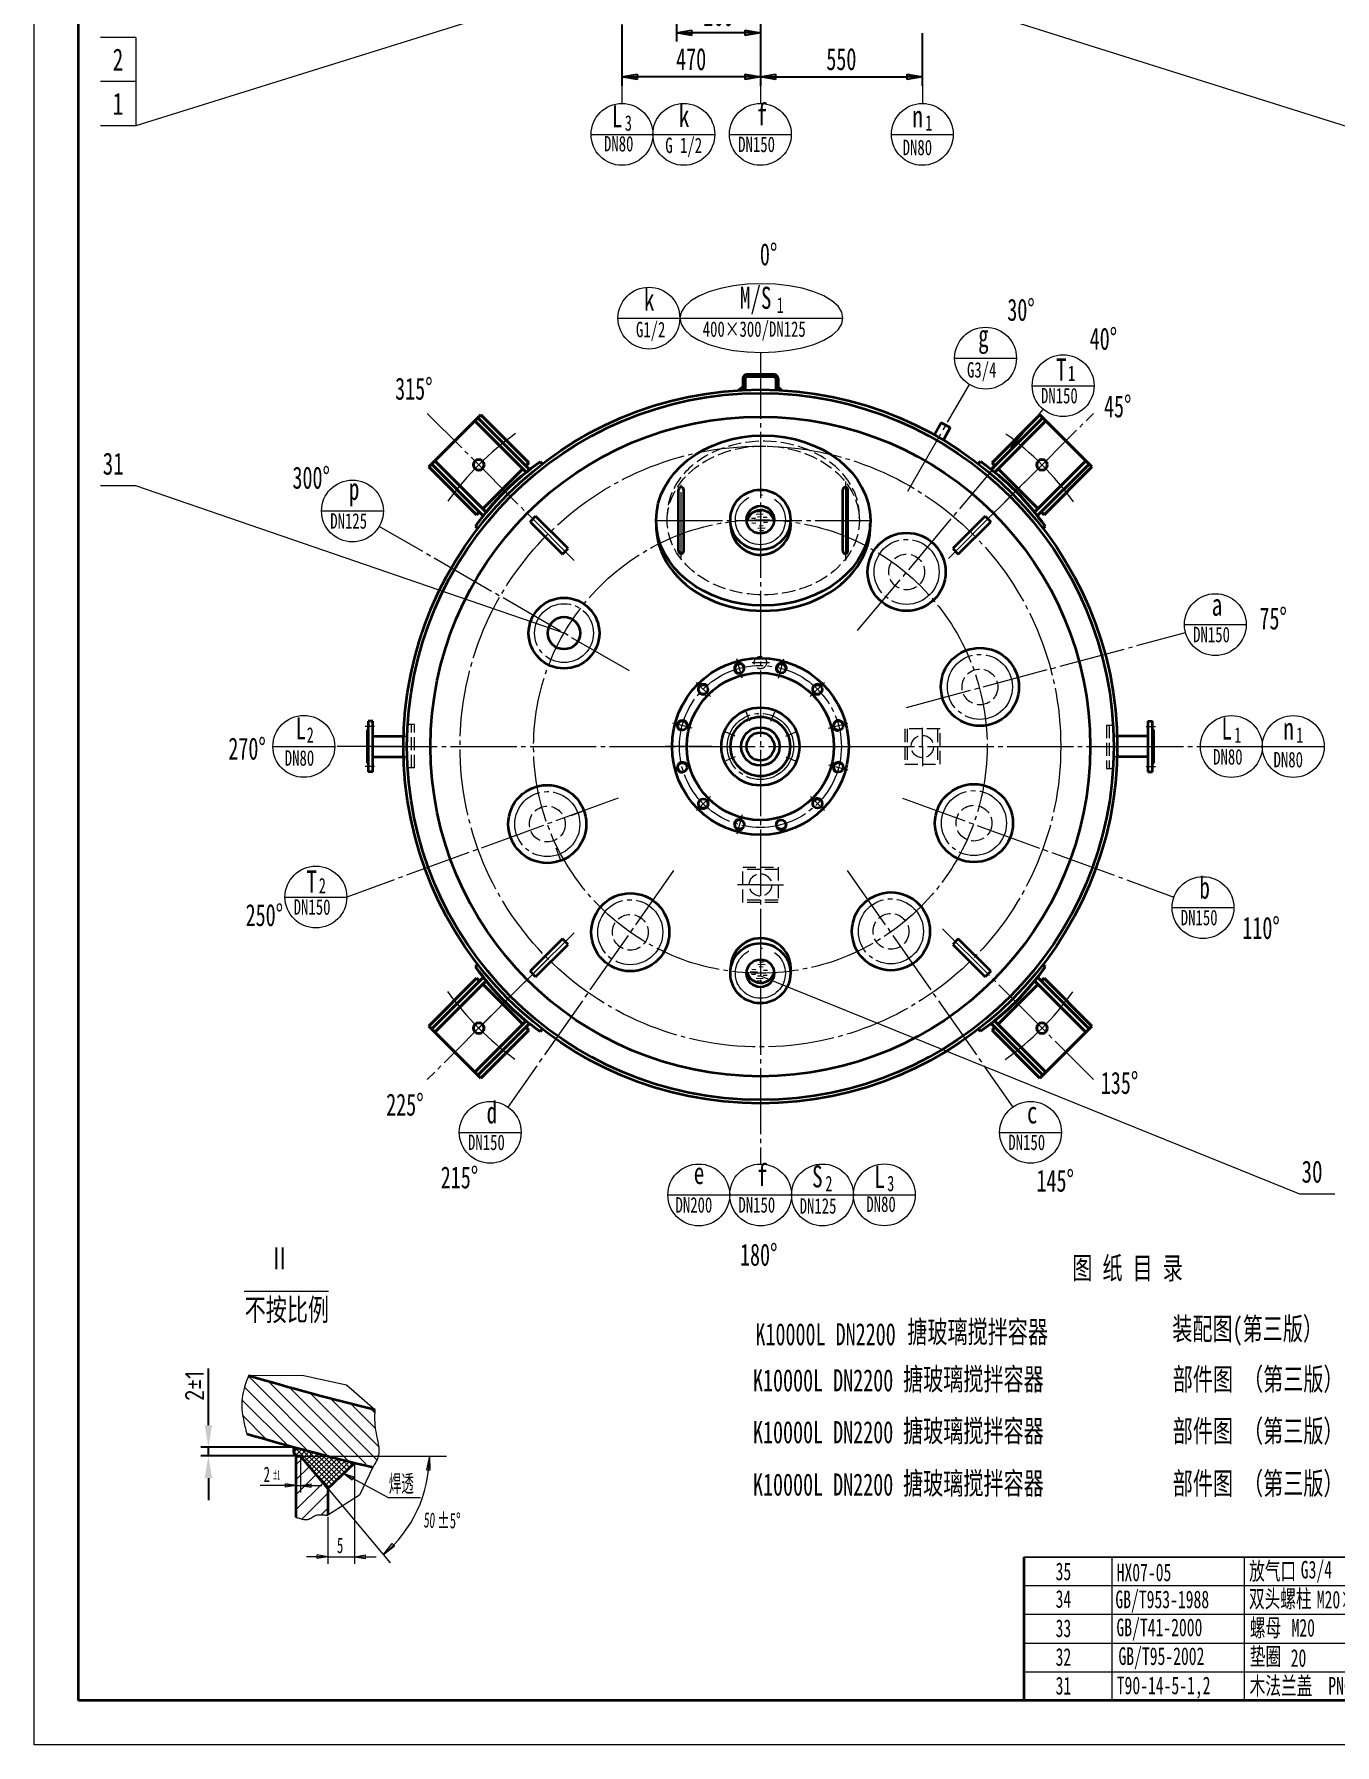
# Model space of a CAD drawing. Header units: inches. Extents: x 1789 to 2383, y -11 to 830.
# Drawn here: x 1789.2 to 2083.7, y -11.1 to 376.1 of the extents above; entities that cross this region are included whole.
import ezdxf
from ezdxf.enums import TextEntityAlignment as Align

# ---------------------------------------------------------------- set-up
doc = ezdxf.new("R2010")
doc.units = ezdxf.units.IN
doc.header["$MEASUREMENT"] = 0
for name, pattern in [('ACAD_ISO04W100', [30, 24, -3, 0, -3]), ('DASHDOT', [18, 15, -1, 1, -1]), ('DASHED', [4, 3, -1])]:
    doc.linetypes.add(name, pattern=pattern)
doc.layers.get('0').update_dxf_attribs({"lineweight": 13})
doc.layers.get('Defpoints').update_dxf_attribs({"lineweight": 13})
for name, color, linetype, lineweight in [('1', 7, 'Continuous', 35), ('2', 7, 'DASHDOT', 13), ('3', 7, 'DASHED', 13), ('5', 7, 'Continuous', 15), ('点划线', 1, 'ACAD_ISO04W100', 13), ('粗实线', 7, 'Continuous', 35), ('细实线', 7, 'Continuous', 13)]:
    doc.layers.add(name, color=color, linetype=linetype, lineweight=lineweight)
doc.styles.get("Standard").update_dxf_attribs({"font": 'SIMFANG.TTF', "width": 0.667})
doc.styles.add('style1', font='SIMFANG.TTF', dxfattribs={"width": 0.667})
doc.styles.add('txt', font='SIMFANG.TTF', dxfattribs={"width": 0.667, "height": 3.5})
doc.styles.add('工程字', font='gbenor.shx', dxfattribs={"bigfont": 'gbcbig.shx'})
doc.dimstyles.new('GB-35', dxfattribs={"dimtxt": 7.5, "dimasz": 5, "dimexe": 1.75, "dimexo": 0, "dimgap": 1, "dimtad": 1, "dimdsep": 46, "dimtxsty": '工程字', "dimcen": 3.5, "dimadec": 0, "dimazin": 0, "dimtfac": 0.7, "dimtmove": 0, "dimatfit": 3, "dimfxl": 0, "dimtzin": 0, "dimarcsym": 0})
doc.dimstyles.get("Standard").update_dxf_attribs({"dimtxt": 5, "dimasz": 3.5, "dimexe": 2, "dimexo": 0.0625, "dimgap": 1.5, "dimtad": 1, "dimdec": 0, "dimzin": 0, "dimdsep": 46, "dimtxsty": 'style1', "dimblk": 'CLOSED', "dimcen": 0.09, "dimadec": 0, "dimazin": 0, "dimtfac": 1, "dimtdec": 0, "dimtofl": 0, "dimtmove": 0, "dimatfit": 3, "dimldrblk": 'CLOSED', "dimfxl": 0, "dimtolj": 1, "dimtzin": 0, "dimarcsym": 0})

# ---------------------------------------------------------------- blocks, each defined once
blk = doc.blocks.new('*U36')
at = {"layer": '5'}
for p, q in [((-484.6, 155.29), (-486.35, 154.55)), ((-482.57, 155.89), (-484.6, 155.29)), ((-480.33, 156.33), (-482.57, 155.89)), ((-477.94, 156.61), (-480.33, 156.33)), ((-475.47, 156.7), (-477.94, 156.61)), ((-473.01, 156.61), (-475.47, 156.7)), ((-470.61, 156.34), (-473.01, 156.61)), ((-468.37, 155.91), (-470.61, 156.34)), ((-466.34, 155.31), (-468.37, 155.91)), ((-464.59, 154.57), (-466.34, 155.31)), ((-488.82, 152.75), (-489.45, 151.75)), ((-487.77, 153.7), (-488.82, 152.75)), ((-486.35, 154.55), (-487.77, 153.7)), ((-463.17, 153.72), (-464.59, 154.57)), ((-462.12, 152.78), (-463.17, 153.72)), ((-461.48, 151.77), (-462.12, 152.78)), ((-489.45, 151.75), (-489.67, 150.71)), ((-489.67, 150.71), (-489.45, 149.67)), ((-489.45, 149.67), (-488.81, 148.66)), ((-462.12, 148.69), (-461.48, 149.7)), ((-461.26, 150.73), (-461.48, 151.77, 1)), ((-461.48, 149.7), (-461.26, 150.73)), ((-488.81, 148.66), (-487.76, 147.72)), ((-487.76, 147.72), (-486.34, 146.87)), ((-486.34, 146.87), (-484.59, 146.13)), ((-484.59, 146.13), (-482.56, 145.53)), ((-468.36, 145.55), (-466.33, 146.15)), ((-466.33, 146.15), (-464.58, 146.89)), ((-464.58, 146.89), (-463.16, 147.74)), ((-463.16, 147.74), (-462.12, 148.69)), ((-482.56, 145.53), (-480.32, 145.1)), ((-480.32, 145.1), (-477.93, 144.83)), ((-477.93, 144.83), (-475.46, 144.74)), ((-475.46, 144.74), (-472.99, 144.83)), ((-472.99, 144.83), (-470.6, 145.11)), ((-470.6, 145.11), (-468.36, 145.55))]:
    blk.add_line(p, q, dxfattribs=at)
blk = doc.blocks.new('_Closed')
at = {"color": 0, "linetype": 'ByBlock', "lineweight": -2}
for p, q in [((-1, 0.17), (0, 0)), ((-1, 0.17), (-1, -0.17)), ((0, 0), (-1, -0.17)), ((0, 0), (-1, 0))]:
    blk.add_line(p, q, dxfattribs=at)
blk = doc.blocks.new('*D96')
at = {"layer": '5', "color": 0, "lineweight": -2}
for p, q in [((1953.62, 377.17), (1953.62, 364.46)), ((1990.28, 376.39), (1990.28, 364.46)), ((1957.12, 366.46), (1986.78, 366.46))]:
    blk.add_line(p, q, dxfattribs=at)
at = {"layer": 'Defpoints', "color": 0, "lineweight": 15}
for p in [(1953.62, 377.23), (1990.28, 376.46), (1990.28, 366.46)]:
    blk.add_point(p, dxfattribs=at)
at = {"layer": '5', "color": 0, "lineweight": -2, "xscale": 3.5, "yscale": 3.5, "zscale": 3.5, "rotation": 180}
blk.add_blockref('_Closed', (1953.62, 366.46), dxfattribs=at)
at = {"layer": '5', "color": 0, "lineweight": -2, "xscale": 3.5, "yscale": 3.5, "zscale": 3.5}
blk.add_blockref('_Closed', (1990.28, 366.46), dxfattribs=at)
at = {"layer": '5', "color": 0, "insert": (1971.95, 370.46), "char_height": 5, "attachment_point": 5, "style": 'style1'}
blk.add_mtext('\\A1;550', dxfattribs=at)
blk = doc.blocks.new('*D97')
at = {"layer": '5', "color": 0, "lineweight": -2}
for p, q in [((1953.62, 380.17), (1953.62, 364.46)), ((1922.28, 378.34), (1922.28, 364.46)), ((1950.12, 366.46), (1925.78, 366.46))]:
    blk.add_line(p, q, dxfattribs=at)
at = {"layer": 'Defpoints', "color": 0, "lineweight": 15}
for p in [(1953.62, 380.23), (1922.28, 378.41), (1922.28, 366.46)]:
    blk.add_point(p, dxfattribs=at)
at = {"layer": '5', "color": 0, "lineweight": -2, "xscale": 3.5, "yscale": 3.5, "zscale": 3.5, "rotation": 180}
blk.add_blockref('_Closed', (1922.28, 366.46), dxfattribs=at)
at = {"layer": '5', "color": 0, "lineweight": -2, "xscale": 3.5, "yscale": 3.5, "zscale": 3.5}
blk.add_blockref('_Closed', (1953.62, 366.46), dxfattribs=at)
at = {"layer": '5', "color": 0, "insert": (1937.95, 370.46), "char_height": 5, "attachment_point": 5, "style": 'style1'}
blk.add_mtext('\\A1;470', dxfattribs=at)
blk = doc.blocks.new('*D107')
at = {"layer": '5', "color": 0, "lineweight": -2}
for p, q in [((1934.62, 396.08), (1934.62, 374.46)), ((1953.62, 395.17), (1953.62, 374.46)), ((1950.12, 376.46), (1938.12, 376.46))]:
    blk.add_line(p, q, dxfattribs=at)
at = {"layer": 'Defpoints', "color": 0, "lineweight": 15}
for p in [(1934.62, 396.15), (1953.62, 395.23), (1934.62, 376.46)]:
    blk.add_point(p, dxfattribs=at)
at = {"layer": '5', "color": 0, "lineweight": -2, "xscale": 3.5, "yscale": 3.5, "zscale": 3.5, "rotation": 180}
blk.add_blockref('_Closed', (1934.62, 376.46), dxfattribs=at)
at = {"layer": '5', "color": 0, "lineweight": -2, "xscale": 3.5, "yscale": 3.5, "zscale": 3.5}
blk.add_blockref('_Closed', (1953.62, 376.46), dxfattribs=at)
at = {"layer": '5', "color": 0, "insert": (1944.12, 380.46), "char_height": 5, "attachment_point": 5, "style": 'style1'}
blk.add_mtext('\\A1;260', dxfattribs=at)
blk = doc.blocks.new('*U116')
for p, q in [((-2292.47, -7.15), (-2292.47, -15.43)), ((-2291.42, -7.15), (-2291.42, -15.43)), ((-2292.47, -13.83), (-2300.58, -13.83)), ((-2292.47, -13.83), (-2294.83, -13.44)), ((-2294.83, -14.23), (-2294.83, -13.44)), ((-2292.47, -13.83), (-2294.83, -14.23)), ((-2292.47, -13.83), (-2291.42, -13.83)), ((-2291.42, -13.83), (-2289.05, -13.44)), ((-2291.42, -13.83), (-2286.62, -13.83)), ((-2291.42, -13.83), (-2289.05, -14.23)), ((-2289.05, -14.23), (-2289.05, -13.44))]:
    blk.add_line(p, q)
at = {"style": 'txt'}
for s, height, width, p, p2 in [('2', 3.5, 0.597408, (-2299.8, -13.05), (-2298.35, -13.05)), ('%%p1', 2.1, 0.363509, (-2297.73, -12.47), (-2296.14, -12.47))]:
    blk.add_text(s, height=height, dxfattribs=dict(at, width=width)).set_placement(p, p2, align=Align.FIT)
blk = doc.blocks.new('*U117')
for p, q in [((-2292.47, -9.16), (-2290.98, -7.68)), ((-2292.47, -12.56), (-2289.43, -9.52)), ((-2292.47, -15.95), (-2287.88, -11.37)), ((-2292.47, -19.35), (-2286.33, -13.21)), ((-2291.13, -21.41), (-2285.27, -15.54)), ((-2286.76, -20.43), (-2285.27, -18.93))]:
    blk.add_line(p, q)
blk = doc.blocks.new('*U118')
for p, q in [((-2291.98, -7.15), (-2292.96, -6.17)), ((-2292.95, -6.25), (-2292.06, -5.36)), ((-2284.36, -13.63), (-2292.76, -5.24)), ((-2292.61, -7.05), (-2291.16, -5.6)), ((-2291.59, -7.15), (-2290.27, -5.84)), ((-2283.78, -13.09), (-2291.31, -5.56)), ((-2290.98, -7.68), (-2289.38, -6.07)), ((-2290.46, -8.29), (-2288.48, -6.31)), ((-2289.95, -8.91), (-2287.59, -6.55)), ((-2283.2, -12.54), (-2289.76, -5.97)), ((-2289.43, -9.52), (-2286.69, -6.78)), ((-2288.92, -10.14), (-2285.79, -7.01)), ((-2288.4, -10.75), (-2284.89, -7.25)), ((-2282.62, -11.99), (-2288.22, -6.38)), ((-2287.88, -11.37), (-2283.99, -7.48)), ((-2287.37, -11.98), (-2283.09, -7.71)), ((-2282.03, -11.44), (-2286.69, -6.78)), ((-2281.45, -10.89), (-2285.16, -7.18)), ((-2280.87, -10.34), (-2283.64, -7.57)), ((-2284.95, -14.18), (-2288.52, -10.61)), ((-2286.85, -12.6), (-2282.19, -7.94)), ((-2286.33, -13.21), (-2281.29, -8.16)), ((-2285.82, -13.83), (-2280.38, -8.39)), ((-2285.3, -14.44), (-2279.48, -8.62)), ((-2280.29, -9.79), (-2282.12, -7.95)), ((-2279.7, -9.24), (-2280.61, -8.33))]:
    blk.add_line(p, q)
blk = doc.blocks.new('*U119')
for p, q in [((-2289.76, -5.97), (-2304.13, 8.4)), ((-2285.16, -7.18), (-2303.24, 10.9)), ((-2280.61, -8.33), (-2298.73, 9.79)), ((-2294, 8.45), (-2276.62, -8.93)), ((-2294.41, -4.72), (-2304.7, 5.57)), ((-2274.13, -8.03), (-2289.32, 7.16)), ((-2273.75, -5.01), (-2284.69, 5.93)), ((-2274.53, -0.84), (-2280.11, 4.74)), ((-2299.11, -3.41), (-2304.51, 1.99)), ((-2274.64, 2.66), (-2275.58, 3.6))]:
    blk.add_line(p, q)
blk = doc.blocks.new('*D120')
at = {"color": 0, "lineweight": -2}
for p, q in [((1828.66, 61.24), (1828.66, 74.06)), ((1848.23, 56.24), (1826.91, 56.24)), ((1848.48, 54.27), (1826.91, 54.27)), ((1828.66, 54.27), (1828.66, 56.24)), ((1828.66, 49.27), (1828.66, 44.27))]:
    blk.add_line(p, q, dxfattribs=at)
at = {"color": 0, "lineweight": 15}
for points in [[(1827.82, 61.24), (1829.49, 61.24), (1828.66, 56.24)], [(1827.82, 49.27), (1829.49, 49.27), (1828.66, 54.27)]]:
    blk.add_solid(points, dxfattribs=at)
at = {"layer": 'Defpoints', "color": 0, "lineweight": 15}
for p in [(1828.66, 56.24), (1848.23, 56.24), (1848.48, 54.27)]:
    blk.add_point(p, dxfattribs=at)
at = {"color": 0, "insert": (1825.51, 70.15), "char_height": 4.3, "attachment_point": 5, "rotation": 90, "style": '工程字'}
blk.add_mtext('2%%p1', dxfattribs=at)

msp = doc.modelspace()

# ---------------------------------------------------------------- linework, layer by layer
for p, q in [((1789.226, -11.106), (1789.226, 829.894)), ((2013.226, 31.394), (2193.226, 31.394)), ((2193.226, 31.394), (2013.226, 31.394)), ((2033.226, -1.106), (2033.226, 31.394)), ((2063.226, -1.106), (2063.226, 31.394)), ((2193.226, 24.894), (2013.226, 24.894)), ((2193.226, 24.894), (2013.226, 24.894)), ((2193.226, 18.394), (2013.226, 18.394)), ((2193.226, 18.394), (2013.226, 18.394)), ((2013.226, 11.894), (2193.226, 11.894)), ((2013.226, 5.394), (2193.226, 5.394, 1)), ((2013.226, -1.106), (2193.226, -1.106)), ((2383.226, -11.106), (1789.226, -11.106))]:
    msp.add_line(p, q)
at = {"color": 0}
for p, q in [((1836.817, 69.819), (1836.65, 69.238)), ((1836.989, 70.36), (1836.817, 69.819)), ((1837.159, 70.851), (1836.989, 70.36)), ((1837.316, 71.281), (1837.159, 70.851)), ((1837.451, 71.64), (1837.316, 71.281)), ((1837.559, 71.923), (1837.451, 71.64)), ((1837.639, 72.135), (1837.559, 71.923)), ((1837.697, 72.287), (1837.639, 72.135)), ((1837.736, 72.389), (1837.697, 72.287)), ((1837.759, 72.451), (1837.736, 72.389)), ((1837.771, 72.483), (1837.759, 72.451)), ((1837.776, 72.495), (1837.771, 72.483)), ((1837.776, 72.496), (1849.898, 72.572)), ((1837.776, 72.496), (1837.776, 72.495)), ((1849.898, 72.572), (1859.927, 70.359)), ((1859.927, 70.359), (1866.334, 64.783)), ((1836.224, 66.702), (1836.207, 66.059)), ((1836.207, 66.059), (1836.222, 65.425)), ((1836.278, 67.348), (1836.224, 66.702)), ((1836.372, 67.992), (1836.278, 67.348)), ((1836.499, 68.625), (1836.372, 67.992)), ((1836.65, 69.238), (1836.499, 68.625)), ((1836.222, 65.425), (1836.263, 64.804)), ((1836.263, 64.804), (1836.326, 64.201)), ((1836.326, 64.201), (1836.404, 63.62)), ((1836.404, 63.62), (1836.493, 63.066)), ((1836.493, 63.066), (1836.588, 62.544)), ((1836.588, 62.544), (1836.682, 62.058)), ((1836.682, 62.058), (1836.775, 61.61)), ((1866.291, 63.305), (1866.288, 62.861)), ((1866.288, 62.861), (1866.294, 62.368)), ((1866.299, 63.692), (1866.291, 63.305)), ((1866.294, 62.368), (1866.314, 61.835)), ((1866.309, 64.015), (1866.299, 63.692)), ((1866.317, 64.269), (1866.309, 64.015)), ((1866.324, 64.459), (1866.317, 64.269)), ((1866.328, 64.596), (1866.324, 64.459)), ((1866.331, 64.687), (1866.328, 64.596)), ((1866.333, 64.743), (1866.331, 64.687)), ((1866.334, 64.771), (1866.333, 64.743)), ((1866.334, 64.783), (1866.334, 64.782)), ((1866.334, 64.782), (1866.334, 64.771)), ((1836.775, 61.61), (1836.865, 61.2)), ((1836.865, 61.2), (1836.951, 60.829)), ((1836.951, 60.829), (1837.031, 60.5)), ((1837.031, 60.5), (1837.103, 60.212)), ((1837.103, 60.212), (1837.166, 59.967)), ((1837.166, 59.967), (1837.219, 59.765)), ((1837.219, 59.765), (1837.261, 59.607)), ((1837.261, 59.607), (1837.292, 59.489)), ((1837.292, 59.489), (1837.314, 59.404)), ((1837.314, 59.404), (1837.329, 59.347)), ((1837.329, 59.347), (1837.338, 59.312)), ((1837.338, 59.312), (1837.345, 59.287)), ((1837.343, 59.294), (1837.345, 59.288)), ((1866.314, 61.835), (1866.351, 61.268)), ((1866.351, 61.268), (1866.41, 60.675)), ((1866.41, 60.675), (1866.493, 60.065)), ((1866.493, 60.065), (1866.603, 59.445)), ((1866.603, 59.445), (1866.731, 58.819)), ((1866.731, 58.819), (1866.866, 58.194)), ((1866.866, 58.194), (1866.997, 57.575)), ((1849.529, 54.266), (1882.544, 54.266)), ((1866.997, 57.575), (1867.114, 56.967)), ((1867.127, 54.273), (1866.997, 53.832)), ((1867.114, 56.967), (1867.205, 56.375)), ((1867.221, 54.75), (1867.127, 54.273)), ((1867.205, 56.375), (1867.26, 55.805)), ((1867.268, 55.262), (1867.221, 54.75)), ((1867.26, 55.805), (1867.268, 55.262)), ((1878.677, 54.266), (1878.005, 51.137)), ((1878.677, 54.266), (1878.796, 51.068)), ((1861.821, 29.869), (1861.821, 52.713)), ((1865.869, 51.724), (1862.877, 45.433)), ((1865.886, 51.752), (1865.869, 51.723)), ((1865.874, 51.732), (1865.869, 51.724)), ((1865.911, 51.79), (1865.886, 51.752)), ((1865.951, 51.853), (1865.911, 51.79)), ((1866.011, 51.948), (1865.951, 51.853)), ((1866.094, 52.08), (1866.011, 51.948)), ((1866.205, 52.256), (1866.094, 52.08)), ((1866.345, 52.48), (1866.205, 52.256)), ((1866.506, 52.752), (1866.345, 52.48)), ((1866.676, 53.07), (1866.506, 52.752)), ((1866.843, 53.431), (1866.676, 53.07)), ((1866.997, 53.832), (1866.843, 53.431)), ((1878.005, 51.137), (1878.796, 51.068)), ((1855.684, 46.931), (1869.808, 30.099)), ((1859.282, 50.321), (1869.321, 44.896)), ((1859.282, 50.321), (1861.552, 49.543)), ((1859.282, 50.321), (1861.177, 48.848)), ((1861.552, 49.543), (1861.177, 48.848)), ((1862.877, 45.433), (1855.683, 40.852)), ((1869.271, 44.896), (1876.671, 44.896)), ((1848.484, 40.387), (1848.485, 40.386)), ((1848.485, 40.386), (1848.491, 40.384)), ((1848.491, 40.384), (1848.509, 40.379)), ((1848.509, 40.379), (1848.545, 40.368)), ((1848.545, 40.368), (1848.603, 40.35)), ((1848.603, 40.35), (1848.69, 40.323)), ((1848.69, 40.323), (1848.812, 40.286)), ((1848.812, 40.286), (1848.973, 40.237)), ((1848.973, 40.237), (1849.179, 40.175)), ((1849.179, 40.175), (1849.421, 40.106)), ((1849.421, 40.106), (1849.691, 40.036)), ((1849.691, 40.036), (1849.981, 39.973)), ((1849.981, 39.973), (1850.281, 39.923)), ((1850.281, 39.923), (1850.582, 39.893)), ((1850.582, 39.893), (1850.876, 39.891)), ((1850.876, 39.891), (1851.153, 39.922)), ((1851.153, 39.922), (1851.407, 39.991)), ((1851.407, 39.991), (1851.643, 40.092)), ((1851.643, 40.092), (1851.866, 40.215)), ((1851.866, 40.215), (1852.082, 40.352)), ((1852.082, 40.352), (1852.299, 40.493)), ((1852.299, 40.493), (1852.522, 40.629)), ((1852.522, 40.629), (1852.758, 40.752)), ((1852.758, 40.752), (1853.012, 40.851)), ((1853.012, 40.851), (1853.29, 40.921)), ((1853.29, 40.921), (1853.584, 40.964)), ((1853.584, 40.964), (1853.885, 40.984)), ((1853.885, 40.984), (1854.185, 40.986)), ((1854.185, 40.986), (1854.475, 40.975)), ((1854.475, 40.975), (1854.746, 40.955)), ((1854.746, 40.955), (1854.988, 40.931)), ((1854.988, 40.931), (1855.193, 40.908)), ((1855.193, 40.908), (1855.355, 40.89)), ((1855.355, 40.89), (1855.477, 40.875)), ((1855.477, 40.875), (1855.564, 40.865)), ((1855.564, 40.865), (1855.622, 40.859)), ((1855.622, 40.859), (1855.658, 40.854)), ((1855.658, 40.854), (1855.684, 40.851)), ((1855.676, 40.852), (1855.683, 40.852)), ((1855.684, 40.52), (1855.684, 29.869)), ((1855.684, 31.469), (1850.884, 31.469)), ((1855.684, 31.469), (1853.316, 31.863)), ((1853.316, 31.074), (1853.316, 31.863)), ((1855.684, 31.469), (1853.316, 31.074)), ((1855.684, 31.469), (1861.821, 31.469)), ((1861.821, 31.469), (1864.188, 31.863)), ((1861.821, 31.469), (1866.621, 31.469)), ((1861.821, 31.469), (1864.188, 31.074)), ((1864.188, 31.074), (1864.188, 31.863)), ((1868.265, 31.937), (1870.229, 34.463)), ((1868.265, 31.937), (1870.791, 33.902)), ((1870.229, 34.463), (1870.791, 33.902))]:
    msp.add_line(p, q, dxfattribs=at)
for centre, start, end in [((1948.89, 232.548), 14.83384, 269.28294), ((1958.356, 232.545), 344.83384, 234.0641), ((1940.691, 227.817), 48.2708, 294.55737), ((1966.552, 227.81), 45.67036, 291.11128), ((1935.956, 219.621), 344.29709, 241.11089), ((1971.282, 219.611), 15.22573, 272.1021), ((1935.954, 210.156), 14.77427, 271.77747), ((1971.279, 210.146), 345.67036, 242.92077), ((1940.684, 201.957), 164.20805, 40.50925), ((1966.544, 201.95), 315.67036, 210.77026), ((1948.88, 197.222), 74.29709, 307.38088), ((1958.346, 197.219), 122.94221, 7.47379)]:
    msp.add_arc(centre, 1.32, start, end)
msp.add_arc((1849.529, 54.266), 29.148, 310, 0, dxfattribs=at)
at = {"layer": '1'}
for p, q in [((1799.226, -1.106), (1799.226, 804.894)), ((1949.618, 298.218), (1949.618, 295.567)), ((1950.151, 298.218), (1950.151, 295.597)), ((1956.751, 299.085), (1950.485, 299.085, 6.283)), ((1956.751, 298.551), (1950.485, 298.551, 6.283)), ((1957.085, 298.218), (1957.085, 295.609)), ((1957.618, 298.218), (1957.618, 295.584)), ((1949.618, 296.288), (1948.673, 295.532)), ((1957.618, 296.288), (1958.412, 295.541)), ((1994.548, 288.171), (1993.036, 285.444)), ((1996.612, 287.08), (1994.542, 288.16)), ((1996.605, 287.069), (1995.071, 284.302)), ((1935.093, 259.156), (1935.093, 272.956, 6.283)), ((1936.293, 259.156), (1936.293, 272.956)), ((1972.251, 259.156), (1972.251, 272.956)), ((1973.451, 259.156), (1973.451, 272.956, 6.283)), ((1901.471, 265.758), (1902.744, 267.03, 4.439)), ((1901.471, 265.758), (1908.809, 258.42)), ((1910.081, 259.693, -3.927), (1902.744, 267.03, 11.236)), ((2004.492, 267.03), (1997.154, 259.693)), ((1998.427, 258.42, -3.927), (2005.765, 265.758, 11.236)), ((2004.492, 267.03), (2005.765, 265.758, 4.439)), ((1908.809, 258.42), (1910.081, 259.693, 4.439)), ((1997.154, 259.693), (1998.427, 258.42, 4.439)), ((1864.821, 218.822), (1864.575, 218.576)), ((1864.575, 218.576), (1864.575, 211.191)), ((1864.821, 220.627), (1864.821, 209.14)), ((1865.888, 220.627), (1864.821, 220.627)), ((1865.888, 209.14), (1865.888, 220.627)), ((1865.888, 217.222), (1872.852, 217.222)), ((2041.348, 217.222), (2034.384, 217.222)), ((2041.348, 220.627), (2041.348, 209.14)), ((2041.348, 220.627), (2042.414, 220.627)), ((2042.414, 209.14), (2042.414, 220.627)), ((2042.661, 218.576), (2042.414, 218.822)), ((2042.661, 211.191), (2042.661, 218.576)), ((1864.575, 211.191), (1864.821, 210.945)), ((1865.888, 209.14), (1864.821, 209.14)), ((1865.888, 212.545), (1872.852, 212.545)), ((2041.348, 212.545), (2034.418, 212.545)), ((2041.348, 209.14), (2042.414, 209.14)), ((2042.414, 210.945), (2042.661, 211.191)), ((1908.809, 171.347, -3.927), (1901.471, 164.009, 11.236)), ((1910.081, 170.074), (1908.809, 171.347, 4.439)), ((1998.427, 171.347), (1997.154, 170.074, 4.439)), ((2005.765, 164.009), (1998.427, 171.347)), ((1902.744, 162.737), (1910.081, 170.074)), ((1997.154, 170.074, -3.927), (2004.492, 162.737, 11.236)), ((1902.744, 162.737), (1901.471, 164.009, 4.439)), ((2005.765, 164.009), (2004.492, 162.737, 4.439)), ((2013.226, 31.394), (2013.226, -1.106)), ((2373.226, -1.106), (1799.226, -1.106))]:
    msp.add_line(p, q, dxfattribs=at)
for centre, radius in [((1953.618, 214.883), 80.8), ((1953.618, 214.883), 80), ((1953.618, 214.883), 74.667), ((1986.73, 254.415), 8.833), ((1909.162, 240.55), 8), ((1909.162, 240.55), 3.667), ((2003.317, 228.378), 8.833), ((1953.618, 214.883), 20), ((1958.356, 232.545), 1.056), ((1953.618, 214.883), 16.66), ((1940.691, 227.817), 1.056), ((1966.552, 227.81), 1.056), ((1953.618, 214.883), 8.833), ((1953.618, 214.883), 6.733), ((1935.956, 219.621), 1.056), ((1953.618, 214.883), 4.333), ((1953.618, 214.883), 3.167), ((1971.282, 219.611), 1.056), ((1935.954, 210.156), 1.056), ((1971.279, 210.146), 1.056), ((1905.38, 197.326), 8.833), ((2001.971, 197.535), 8.833), ((1940.684, 201.957), 1.056), ((1966.544, 201.95), 1.056), ((1948.88, 197.222), 1.056), ((1958.346, 197.219), 1.056), ((1924.174, 172.834), 8.833), ((1983.177, 173.042), 8.833)]:
    msp.add_circle(centre, radius, dxfattribs=at)
at = {"layer": '1', "color": 7}
for centre, radius in [((1953.618, 266.217), 6.8), ((1953.618, 266.217), 3.117), ((1953.618, 163.55), 6.8), ((1953.618, 163.55), 3.117)]:
    msp.add_circle(centre, radius, dxfattribs=at)
at = {"layer": '1'}
for centre, radius, start, end in [((1950.485, 298.218), 0.867, 90, 180), ((1950.485, 298.218), 0.333, 90, 180), ((1956.751, 298.218), 0.867, 360, 90), ((1956.751, 298.218), 0.333, 360, 90), ((1935.693, 272.956), 0.6, 0, 180), ((1972.851, 272.956), 0.6, 0, 180), ((1935.693, 259.156), 0.6, 180, 0), ((1972.851, 259.156), 0.6, 180, 0), ((1948.89, 232.548), 1.056, 16.58221, 15.7269)]:
    msp.add_arc(centre, radius, start, end, dxfattribs=at)
at = {"layer": '1', "color": 7}
for centre, radius, start, end in [((1953.682, 265.273), 3.117, 18.19849, 166.54525), ((1953.686, 265.086), 6.8, 178.67493, 7.25377), ((1953.686, 164.681), 6.8, 352.74623, 181.32507), ((1953.682, 164.494), 3.117, 193.45475, 341.80151)]:
    msp.add_arc(centre, radius, start, end, dxfattribs=at)
at = {"layer": '1'}
msp.add_ellipse((1954.272, 266.056), major_axis=(24.25, 0), ratio=0.7938144, dxfattribs=at)
msp.add_ellipse((1954.272, 264.856), major_axis=(24.25, 0), ratio=0.7938144, start_param=3.1104188, end_param=6.3143592, dxfattribs=at)
at = {"layer": '2'}
for p, q in [((1953.618, 304.099), (1953.618, 120.478)), ((1986.993, 272.691), (2000.933, 296.835)), ((1975.631, 241.118), (2017.66, 291.206)), ((1911.475, 257.027), (1878.218, 290.283)), ((2001.885, 263.151), (2029.018, 290.283)), ((1996.177, 257.443), (2017.374, 278.639)), ((1935.693, 257.495), (1935.693, 274.125)), ((1923.96, 232.007), (1867.334, 264.699)), ((1930.022, 266.056), (1978.522, 266.056)), ((1986.697, 223.747), (2049.855, 240.67)), ((1949.484, 230.33), (1948.314, 234.699)), ((1951.76, 233.883), (1955.709, 233.883)), ((1957.746, 230.332), (1958.917, 234.7)), ((1942.303, 226.182), (1939.106, 229.381)), ((1964.917, 226.198), (1968.115, 229.395)), ((1951.242, 220.619), (1950.371, 222.723)), ((1955.993, 220.619), (1956.865, 222.723)), ((1866.298, 219.396), (1864.165, 219.396)), ((1938.169, 219.011), (1933.802, 220.183)), ((1947.883, 217.259), (1945.778, 218.131)), ((1959.353, 217.259), (1961.458, 218.131)), ((1969.061, 219.033), (1973.429, 220.202)), ((1990.285, 214.883), (1990.285, 219.126)), ((2040.938, 219.396), (2043.071, 219.396)), ((1872.818, 214.883), (1857.258, 214.883)), ((1865.475, 214.883), (2043.016, 214.883)), ((1942.633, 214.883), (1932.072, 214.883)), ((1964.603, 214.883), (1975.164, 214.883)), ((1990.285, 214.693), (1990.285, 210.451)), ((2034.418, 214.883), (2060.25, 214.883)), ((1866.298, 210.371), (1864.165, 210.371)), ((1947.883, 212.508), (1945.778, 211.636)), ((1959.353, 212.508), (1961.458, 211.636)), ((1969.066, 210.756), (1973.434, 209.584)), ((2040.938, 210.371), (2043.071, 210.371)), ((1921.437, 203.171), (1859.995, 180.807)), ((1942.319, 203.569), (1939.12, 200.372)), ((1964.933, 203.584), (1968.13, 200.386)), ((1985.799, 203.171), (2047.241, 180.807)), ((1910.749, 199.28), (1913.554, 200.301)), ((1949.49, 199.435), (1948.318, 195.067)), ((1900.012, 195.373), (1897.207, 194.351)), ((1907.334, 191.958), (1908.355, 189.153)), ((1933.975, 186.83), (1896.471, 133.27)), ((1973.261, 186.83), (2010.764, 133.27)), ((1953.618, 183.55), (1948.46, 183.55)), ((1953.618, 183.55), (1958.842, 183.55)), ((1889.862, 151.128), (1911.475, 172.74)), ((1994.87, 173.631), (2029.018, 139.484)), ((1905.35, 166.616), (1878.218, 139.484))]:
    msp.add_line(p, q, dxfattribs=at)
for centre, radius in [((1953.618, 214.883), 68), ((1953.618, 214.883), 51.333), ((1986.73, 254.415), 7.361), ((1909.162, 240.55), 6.667), ((1953.618, 214.883), 18.33), ((2003.317, 228.378), 7.361), ((1953.618, 214.883), 7.5), ((1905.38, 197.326), 7.361), ((2001.971, 197.535), 7.361), ((1924.174, 172.834), 7.361), ((1983.177, 173.042), 7.361)]:
    msp.add_circle(centre, radius, dxfattribs=at)
at = {"layer": '3'}
for p, q in [((1872.852, 217.222), (1873.652, 217.222)), ((1875.292, 219.866), (1873.773, 219.866)), ((1874.636, 210.02), (1874.636, 219.866)), ((1875.292, 210.02), (1875.292, 219.866)), ((1994.285, 218.883), (1986.285, 218.883)), ((1986.285, 218.883), (1986.285, 210.883)), ((1986.818, 218.883), (1986.818, 210.883)), ((1993.751, 218.883), (1993.751, 210.883)), ((1994.285, 210.883), (1994.285, 218.883)), ((2031.943, 219.747), (2031.943, 209.901)), ((2031.943, 219.747), (2033.47, 219.747)), ((2032.6, 219.747), (2032.6, 209.901)), ((2034.384, 217.222), (2033.584, 217.222)), ((1872.852, 212.545), (1873.652, 212.545)), ((1875.292, 210.02), (1873.766, 210.02)), ((1986.285, 210.883), (1994.285, 210.883)), ((2031.943, 209.901), (2033.463, 209.901)), ((2034.418, 212.545), (2033.584, 212.545)), ((1949.618, 179.55), (1949.618, 187.55)), ((1949.618, 187.55), (1957.618, 187.55)), ((1957.618, 187.017), (1949.618, 187.017)), ((1957.618, 187.55), (1957.618, 179.55)), ((1957.618, 180.083), (1949.618, 180.083)), ((1957.618, 179.55), (1949.618, 179.55))]:
    msp.add_line(p, q, dxfattribs=at)
for centre, radius in [((1986.73, 254.415), 4.049), ((1953.618, 233.883), 1.4), ((2003.317, 228.378), 4.049), ((1990.285, 214.883), 2.533), ((1905.38, 197.326), 4.049), ((2001.971, 197.535), 4.049), ((1953.618, 183.55), 2.533), ((1924.174, 172.834), 4.049), ((1983.177, 173.042), 4.049)]:
    msp.add_circle(centre, radius, dxfattribs=at)
for start_param, end_param in [(3.1090973, 6.2831853), (7.1692123, 7.1692974)]:
    msp.add_ellipse((1954.272, 267.151), major_axis=(-21.752, 0), ratio=0.7741595, start_param=start_param, end_param=end_param, dxfattribs=at)
msp.add_ellipse((1954.272, 266.056), major_axis=(-21.752, 0), ratio=0.7741595, dxfattribs=at)
at = {"layer": '5'}
for p, q in [((1955.432, 396.556), (2090.522, 353.947)), ((1812.246, 375.39), (1804.246, 375.39)), ((1953.618, 374.455), (1953.618, 370.455)), ((1812.246, 365.39), (1804.246, 365.39)), ((1922.285, 366.455), (1922.285, 360.455)), ((1953.618, 364.455), (1953.618, 360.455)), ((1990.285, 364.455), (1990.285, 360.455)), ((1812.246, 355.39), (1804.246, 355.39)), ((1915.285, 353.455, -0.083), (1929.285, 353.455, 1.083)), ((1929.285, 353.455, 1.083), (1943.285, 353.455, 2.25)), ((1946.618, 353.455, -0.083), (1960.618, 353.455, 1.083)), ((1983.285, 353.455), (1997.285, 353.455)), ((1921.382, 311.865, -1.167), (1935.382, 311.865)), ((1935.382, 311.865), (1972.303, 311.865)), ((1997.593, 302.802), (2011.593, 302.802)), ((2015.159, 296.568, -0.083), (2029.159, 296.568, 1.083)), ((1812.246, 273.921), (1804.246, 273.921)), ((1909.162, 240.55), (1812.246, 273.921)), ((1854.272, 268.199, -0.083), (1868.272, 268.199, 1.083)), ((2049.616, 242.482, -0.083), (2063.616, 242.482, 1.083)), ((1843.258, 214.905), (1857.258, 214.905)), ((2053.25, 214.883, -0.083), (2067.25, 214.883, 1.083)), ((2067.25, 214.883), (2081.25, 214.883)), ((1845.995, 180.807, -1.167), (1859.995, 180.807)), ((2046.819, 178.413, -0.083), (2060.819, 178.413, 1.083)), ((1953.618, 162.95), (2075.634, 113.652)), ((1885.456, 127.536, -0.083), (1899.456, 127.536, 1.083)), ((2007.779, 127.536, -0.083), (2021.779, 127.536, 1.083)), ((1932.676, 113.37), (1946.676, 113.37)), ((1946.676, 113.37, -0.083), (1960.676, 113.37, 1.083)), ((1960.676, 113.37, 1), (1974.676, 113.37, 2.167)), ((1974.679, 113.388, 1.083), (1988.679, 113.388, 2.25)), ((2075.634, 113.652), (2083.634, 113.652))]:
    msp.add_line(p, q, dxfattribs=at)
for centre in [(1922.285, 353.455), (1936.285, 353.455, 1.167), (1953.618, 353.455), (1990.285, 353.455), (1928.382, 311.865, -1.083), (2004.593, 302.802), (2022.159, 296.568), (1861.272, 268.199), (2056.616, 242.482), (1850.258, 214.905), (2060.25, 214.883), (2074.25, 214.883), (1852.995, 180.807, -1.083), (2053.819, 178.413), (1892.456, 127.536), (2014.779, 127.536), (1939.676, 113.37), (1953.676, 113.37), (1967.676, 113.37, 1.083), (1981.679, 113.388, 1.167)]:
    msp.add_circle(centre, 7, dxfattribs=at)
at = {"layer": '点划线'}
msp.add_line((1972.851, 274.906), (1972.851, 256.988), dxfattribs=at)
at = {"layer": '点划线', "lineweight": 13}
for centre in [(1953.618, 266.217), (1953.618, 163.55)]:
    msp.add_circle(centre, 5.667, dxfattribs=at)
at = {"layer": '点划线'}
for centre, start, end in [((1938.083, 230.416), 125.79504, 144.04899), ((1969.15, 230.418), 35.79504, 54.04899), ((1938.086, 199.349), 215.79504, 234.04899), ((1969.153, 199.351), 305.79504, 324.04899)]:
    msp.add_arc(centre, 68.2, start, end, dxfattribs=at)
at = {"layer": '粗实线', "lineweight": 40}
for p, q in [((1890.33, 289.954), (1878.545, 278.169)), ((1888.963, 288.587), (1900.592, 276.958)), ((1889.67, 289.294), (1901.382, 277.582)), ((1890.33, 289.954), (1901.172, 279.112)), ((2017.563, 289.297), (2005.87, 277.604)), ((2016.903, 289.957), (2006.061, 279.114)), ((2018.27, 288.589), (2006.658, 276.977)), ((2028.689, 278.171), (2016.903, 289.957)), ((1879.205, 278.829), (1890.898, 267.136)), ((1879.912, 279.536), (1891.524, 267.924)), ((1900.512, 278.452), (1901.172, 279.112)), ((1903.772, 279.34), (1904.365, 278.747)), ((2003.488, 279.37), (2002.868, 278.749)), ((2006.061, 279.114), (2006.721, 278.454)), ((2027.321, 279.539), (2015.693, 267.91)), ((2028.029, 278.831), (2016.316, 267.119)), ((1878.545, 278.169), (1889.387, 267.327)), ((1899.805, 277.745), (1890.754, 268.694)), ((2016.479, 268.696), (2007.428, 277.747)), ((2028.689, 278.171), (2017.846, 267.329)), ((1889.387, 267.327), (1890.047, 267.987)), ((2017.186, 267.989), (2017.846, 267.329)), ((1889.131, 264.754), (1889.752, 264.133)), ((2018.074, 264.729), (2017.481, 264.136)), ((1879.207, 150.936), (1890.92, 162.648)), ((1889.161, 165.038), (1889.754, 165.631)), ((2018.104, 165.013), (2017.483, 165.634)), ((1878.547, 151.596), (1889.39, 162.438)), ((1879.914, 150.228), (1891.543, 161.857)), ((1890.049, 161.778), (1889.39, 162.438)), ((1890.757, 161.071), (1899.808, 152.02)), ((2007.431, 152.022), (2016.482, 161.073)), ((2027.324, 150.231), (2015.712, 161.843)), ((2028.031, 150.938), (2016.338, 162.631)), ((2017.849, 162.44), (2017.189, 161.78)), ((2028.691, 151.598), (2017.849, 162.44)), ((1878.547, 151.596), (1890.332, 139.81)), ((1888.965, 141.178), (1900.577, 152.79)), ((1889.672, 140.47), (1901.365, 152.163)), ((1901.175, 150.653), (1900.515, 151.313)), ((2017.566, 140.473), (2005.853, 152.185)), ((2006.723, 151.315), (2006.063, 150.655)), ((2018.273, 141.18), (2006.644, 152.809)), ((2016.906, 139.813), (2028.691, 151.598)), ((1890.332, 139.81), (1901.175, 150.653)), ((1903.747, 150.397), (1904.368, 151.018)), ((2003.463, 150.427), (2002.87, 151.02)), ((2016.906, 139.813), (2006.063, 150.655))]:
    msp.add_line(p, q, dxfattribs=at)
at = {"layer": '粗实线', "color": 0, "lineweight": 40}
msp.add_line((1848.484, 54.266), (1849.529, 54.266), dxfattribs=at)
at = {"layer": '粗实线', "color": 0, "lineweight": 35}
for p, q in [((1848.484, 54.266), (1848.484, 40.387)), ((1855.684, 46.931), (1849.529, 54.266)), ((1855.684, 46.931), (1861.821, 52.713)), ((1855.684, 46.931), (1855.684, 40.851))]:
    msp.add_line(p, q, dxfattribs=at)
at = {"layer": '粗实线', "lineweight": 40}
for centre in [(1889.859, 278.64), (2017.375, 278.643), (1889.861, 151.124), (2017.377, 151.127)]:
    msp.add_circle(centre, 1.2, dxfattribs=at)
for centre, start, end in [((1937.927, 230.416), 124.91917, 144.86524), ((1969.15, 230.575), 34.91917, 54.86524), ((1938.086, 199.192), 214.91917, 234.86524), ((1969.309, 199.351), 304.91917, 324.86524)]:
    msp.add_arc(centre, 59.667, start, end, dxfattribs=at)
at = {"layer": '粗实线', "color": 0, "lineweight": 35}
for radius, start, end in [(640, 253.561868, 256.210334), (652.8, 253.853634, 256.443873)]:
    msp.add_arc((2018.884, 686.337), radius, start, end, dxfattribs=at)
at = {"layer": '粗实线', "color": 0, "lineweight": 40}
msp.add_arc((1849.615, 55.382), 1.632, 148.34398, 226.11509, dxfattribs=at)
at = {"layer": '细实线', "linetype": 'Continuous', "lineweight": 15}
for p, q in [((1934.461, 393.587), (1812.246, 355.39)), ((1812.246, 375.39), (1812.246, 355.39)), ((1836.728, 91.621), (1855.861, 91.621))]:
    msp.add_line(p, q, dxfattribs=at)
at = {"layer": '细实线', "lineweight": 13}
for p, q in [((1954.262, 267.451), (1952.628, 267.387)), ((1953.839, 267.996), (1952.91, 267.96)), ((1952.955, 265.987), (1951.321, 265.923)), ((1952.533, 266.533), (1951.603, 266.496)), ((1952.576, 265.411), (1951.647, 265.374)), ((1953.883, 266.874), (1952.954, 266.838)), ((1954.69, 264.289), (1953.056, 264.226)), ((1954.268, 264.835), (1953.338, 264.798)), ((1954.311, 263.713), (1953.382, 263.676)), ((1955.611, 266.187), (1953.977, 266.123)), ((1955.188, 266.733), (1954.259, 266.696)), ((1955.232, 265.611), (1954.303, 265.574)), ((1952.955, 163.78), (1951.321, 163.844)), ((1952.533, 163.234), (1951.603, 163.271)), ((1952.576, 164.356), (1951.647, 164.393)), ((1953.883, 162.893), (1952.954, 162.929)), ((1954.69, 165.478), (1953.056, 165.541)), ((1954.268, 164.932), (1953.338, 164.969)), ((1954.311, 166.054), (1953.382, 166.091)), ((1955.611, 163.58), (1953.977, 163.643)), ((1955.188, 163.034), (1954.259, 163.071)), ((1955.232, 164.156), (1954.303, 164.193)), ((1954.262, 162.316), (1952.628, 162.38)), ((1953.839, 161.771), (1952.91, 161.807))]:
    msp.add_line(p, q, dxfattribs=at)

# ---------------------------------------------------------------- block references
at = {"xscale": 1.300000000000011, "yscale": 1.300000000000011, "zscale": 1.3}
msp.add_blockref('*U36', (2571.949, 115.928), dxfattribs=at)
at = {"color": 0}
for name in ['*U119', '*U116', '*U118', '*U117']:
    msp.add_blockref(name, (4140.95, 61.416), dxfattribs=at)

# ---------------------------------------------------------------- texts
at = {"style": 'style1', "width": 0.667}
for s, p in [('搪玻璃搅拌容器       ', (1986.885, 79.888)), ('     装配图(第三版）   ', (2035.53, 80.574)), ('搪玻璃搅拌容器    ', (1985.93, 69.181)), ('部件图 （第三版）  ', (2046.97, 69.167)), ('搪玻璃搅拌容器      ', (1985.93, 57.433)), ('部件图 （第三版）  ', (2046.97, 57.42)), ('搪玻璃搅拌容器      ', (1985.93, 45.583)), ('部件图 （第三版）  ', (2046.97, 45.569))]:
    msp.add_text(s, height=5, dxfattribs=at).set_placement(p)
at = {"color": 0}
for s, height, width, p, p2 in [('焊透', 3.875, 0.525927, (1869.522, 46.113), (1875.162, 46.113)), ('%%p5%%d', 3.5, 0.439093, (1880.461, 37.9), (1885.777, 37.9)), ('5', 3.5, 0.597408, (1857.752, 32.269), (1859.199, 32.269))]:
    msp.add_text(s, height=height, dxfattribs=dict(at, width=width)).set_placement(p, p2, align=Align.FIT)
at = {"color": 0, "width": 0.521946}
msp.add_text('50', height=3.5, rotation=356.77622, dxfattribs=at).set_placement((1877.367, 38.097), (1879.891, 37.954), align=Align.FIT)
at = {"style": 'style1', "width": 0.65}
for s, p in [('35', (2020.454, 24.949, -0.051)), ('HX07-05', (2034.271, 24.732, 1.841)), ('放气口', (2064.258, 25.032, 1.988)), ('G3/4', (2075.951, 25.343, 2.639)), ('34', (2020.454, 18.714, -0.051)), ('GB/T953-1988', (2033.988, 18.615)), ('双头螺柱', (2064.223, 18.773)), ('M20×100', (2079.582, 18.566, 0.506)), ('33', (2020.454, 12.077, -0.051)), ('GB/T41-2000', (2034.226, 12.276)), ('螺母', (2064.428, 12.204)), ('M20', (2073.865, 12.188)), ('32', (2020.454, 5.577, -0.051)), ('GB/T95-2002', (2034.681, 5.762, -0.911)), ('垫圈', (2064.428, 5.704)), ('20', (2073.679, 5.351)), ('31', (2020.454, -0.923, -0.051)), ('T90-14-5-1,2', (2034.296, -0.86)), ('木法兰盖', (2064.389, -0.946)), ('PN0.6DN125', (2082.183, -0.924))]:
    msp.add_text(s, height=4, dxfattribs=at).set_placement(p, align=Align.BOTTOM_LEFT)
at = {"char_height": 5, "width": 102.49006, "attachment_point": 5, "style": 'style1'}
for s, insert in [('图 纸 目 录', (2036.746, 96.544)), ('K10000L DN2200', (1968.382, 81.796)), ('K10000L DN2200', (1967.821, 71.368)), ('K10000L DN2200', (1967.821, 59.621)), ('K10000L DN2200', (1967.821, 47.77))]:
    msp.add_mtext(s, dxfattribs=dict(at, insert=insert))
at = {"layer": '5', "style": 'style1', "width": 0.7}
for s, height, p in [('2', 5, (1806.996, 366.39)), ('1', 5, (1806.996, 356.39)), ('k', 5, (1935.16, 353.633, 1.167)), ('f', 5, (1952.801, 353.975)), ('L', 5, (1920.026, 353.534)), ('n', 5, (1988.026, 353.534)), ('DN80', 3.5, (1918.209, 348.545)), ('G 1/2', 3.5, (1932.094, 348.174, 1.167)), ('DN150', 3.5, (1948.59, 348.4)), ('DN80', 3.5, (1985.828, 347.691)), ('k', 5, (1927.257, 312.043, -1.083)), ('M/S', 5, (1948.986, 312.465)), ('G1/2', 3.5, (1925.439, 306.479, -1.083)), ('400×300/DN125', 3.5, (1940.562, 306.578)), ('g', 5, (2002.928, 303.863)), ('G3/4', 3.5, (2000.398, 297.344)), ('T', 5, (2020.556, 296.227)), ('1', 3.5, (2023.241, 296.562)), ('DN150', 3.5, (2017.132, 291.513)), ('31', 5, (1804.736, 274.921)), ('p', 5, (1860.455, 269.212)), ('DN125', 3.5, (1856.244, 263.144)), ('a', 5, (2055.799, 243.001)), ('DN150', 3.5, (2051.588, 237.426)), ('L', 5, (1848.406, 214.971)), ('L', 5, (2057.991, 214.962)), ('n', 5, (2071.991, 214.962)), ('DN80', 3.5, (1845.948, 209.483)), ('DN80', 3.5, (2056.121, 209.749)), ('DN80', 3.5, (2069.793, 209.119)), ('T', 5, (1850.835, 180.329, -1.083)), ('b', 5, (2053.002, 178.933)), ('DN150', 3.5, (1847.967, 175.752, -1.083)), ('DN150', 3.5, (2048.791, 173.358)), ('d', 5, (1891.639, 128.055)), ('c', 5, (2013.962, 128.055)), ('DN150', 3.5, (1887.429, 122.481)), ('DN150', 3.5, (2009.752, 122.481)), ('f', 5, (1952.859, 113.889)), ('S', 5, (1965.331, 113.56, 1.083)), ('30', 5, (2076.125, 114.652)), ('e', 5, (1938.53, 114.329)), ('L', 5, (1979.421, 113.467, 1.167)), ('DN200', 3.5, (1934.405, 108.314)), ('DN150', 3.5, (1948.648, 108.314)), ('DN125', 3.5, (1962.507, 108.08, 1.083)), ('DN80', 3.5, (1977.603, 108.478, 1.167)), ('Ⅱ', 5, (1842.344, 94.993, -0.5)), ('不按比例', 5, (1836.877, 83.392, -0.5))]:
    msp.add_text(s, height=height, dxfattribs=at).set_placement(p, align=Align.BOTTOM_LEFT)
at = {"layer": '5', "char_height": 3.5, "width": 9.7856, "attachment_point": 1, "style": 'style1'}
for s, insert in [('3', (1922.949, 357.788)), ('1', (1990.949, 357.788)), ('1', (1957.326, 316.557)), ('2', (1850.922, 219.237)), ('1', (2060.914, 219.216)), ('1', (2074.914, 219.216)), ('2', (1853.659, 185.14, -1.083)), ('2', (1968.34, 117.702, 1.083)), ('3', (1982.343, 117.72, 1.167))]:
    msp.add_mtext(s, dxfattribs=dict(at, insert=insert))
at = {"layer": '5', "char_height": 5, "attachment_point": 7, "style": 'style1'}
for s, insert in [('0%%d', (1953.509, 323.724)), ('30%%d', (2009.516, 311.167)), ('40%%d', (2028.164, 304.616)), ('315%%d', (1870.933, 293.31)), ('45%%d', (2031.408, 289.318)), ('300%%d', (1847.686, 273.17)), ('75%%d', (2066.592, 241.292)), ('270%%d', (1833.173, 211.831)), ('250%%d', (1837.084, 174.139)), ('110%%d', (2062.727, 171.241)), ('135%%d', (2030.68, 136.162)), ('225%%d', (1868.901, 131.234)), ('215%%d', (1881.255, 114.765)), ('145%%d', (2016.118, 114.011)), ('180%%d', (1949.005, 97.266))]:
    msp.add_mtext(s, dxfattribs=dict(at, insert=insert))

# ---------------------------------------------------------------- dimensions: what is measured, and where the dimension line sits
at = {"color": 0}
dim = msp.add_linear_dim(base=(1828.657, 56.239), p1=(1848.484, 54.266), p2=(1848.226, 56.239), angle=90, text='2%%p1', dimstyle='GB-35', override={"dimtxt": 4.3}, dxfattribs=at)
dim.commit()
dim.dimension.update_dxf_attribs({"geometry": '*D120', "text_midpoint": (1825.507, 70.151)})
at = {"layer": '5'}
for base, p1, p2, text, picture, middle in [((1934.618, 376.455), (1953.618, 395.228), (1934.618, 396.146), '260', '*D107', (1944.118, 380.455)), ((1922.285, 366.455), (1953.618, 380.228), (1922.285, 378.406), '470', '*D97', (1937.951, 370.455)), ((1990.285, 366.455), (1953.618, 377.228), (1990.285, 376.455), '550', '*D96', (1971.951, 370.455))]:
    dim = msp.add_linear_dim(base=base, p1=p1, p2=p2, text=text, dimstyle='Standard', dxfattribs=at)
    dim.commit()
    dim.dimension.update_dxf_attribs({"geometry": picture, "text_midpoint": middle})

doc.saveas('drawing.dxf')
